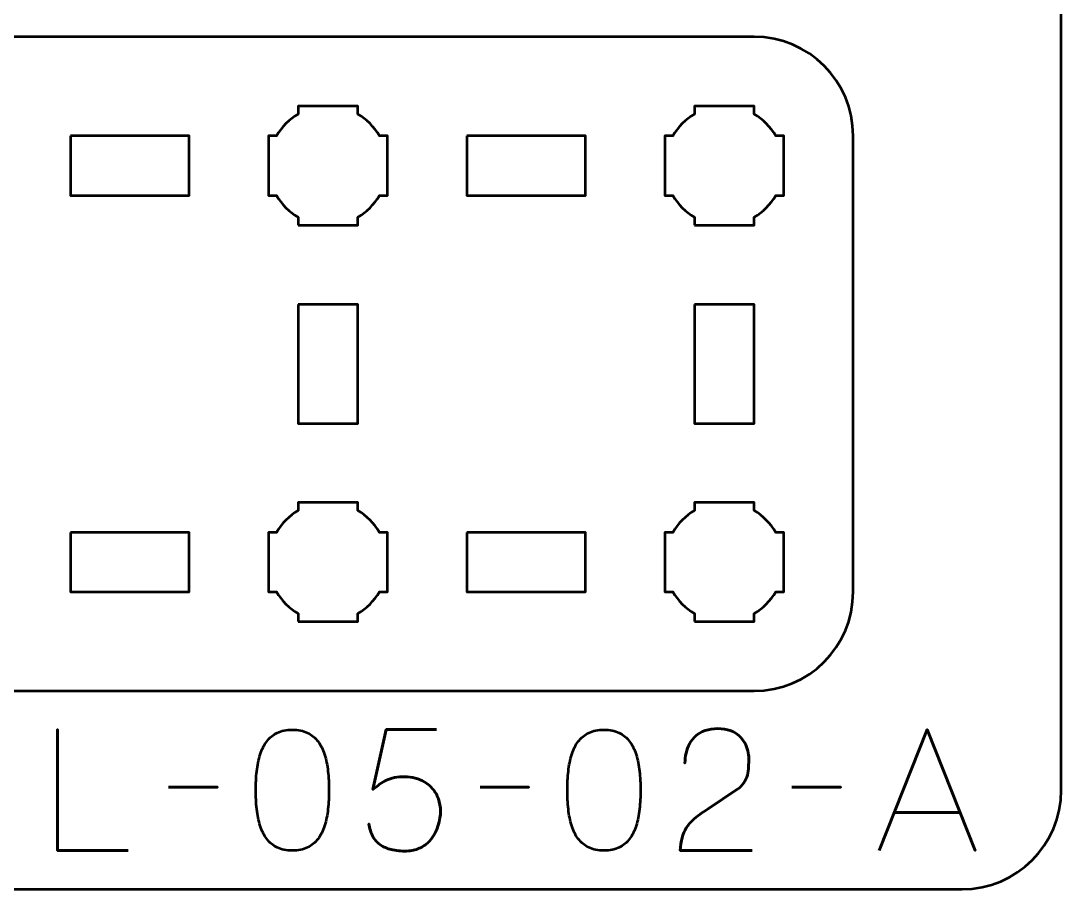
# Model space of a CAD drawing. Header units: centimetres. Extents: x -21 to 0, y -29.7 to 0.
# Drawn here: x -5.25 to 0, y -29.7 to -25.32 of the extents above; entities that cross this region are included whole.
import ezdxf

# ---------------------------------------------------------------- set-up
doc = ezdxf.new("R2010")
doc.units = ezdxf.units.CM
doc.header["$MEASUREMENT"] = 0
doc.layers.add('Layer 1', color=7, linetype='Continuous')

msp = doc.modelspace()

# ---------------------------------------------------------------- linework, layer by layer
at = {"layer": 'Layer 1', "color": 22, "lineweight": 53}
msp.add_open_spline([(-21.00003, -29.19996), (-21.00003, -29.19996), (-21.00003, -0.49992), (-21.00003, -0.49992), (-21.00003, -0.49992), (-21.00003, -0.22295), (-20.77694, 0.00004), (-20.49994, 0.00004), (-20.49994, 0.00004), (-20.49994, 0.00004), (-0.50008, 0.00004), (-0.50008, 0.00004), (-0.50008, 0.00004), (-0.22294, 0.00004), (0.00002, -0.22295), (0.00002, -0.49992), (0.00002, -0.49992), (0.00002, -0.49992), (0.00002, -29.19996), (0.00002, -29.19996), (0.00002, -29.19996), (0.00002, -29.47696), (-0.22294, -29.70005), (-0.50008, -29.70005), (-0.50008, -29.70005), (-0.50008, -29.70005), (-20.49994, -29.70005), (-20.49994, -29.70005), (-20.49994, -29.70005), (-20.77694, -29.70005), (-21.00003, -29.47696), (-21.00003, -29.19996)], degree=3, knots=[0, 0, 0, 0, 0.125, 0.125, 0.125, 0.125, 0.25, 0.25, 0.25, 0.25, 0.375, 0.375, 0.375, 0.375, 0.5, 0.5, 0.5, 0.5, 0.625, 0.625, 0.625, 0.625, 0.75, 0.75, 0.75, 0.75, 0.875, 0.875, 0.875, 0.875, 1, 1, 1, 1], dxfattribs=at)
at = {"layer": 'Layer 1', "color": 114, "lineweight": 53}
msp.add_open_spline([(-9.84993, -25.39998), (-9.84993, -25.39998), (-1.55005, -25.39998), (-1.55005, -25.39998), (-1.55005, -25.39998), (-1.27305, -25.39998), (-1.04995, -25.62308), (-1.04995, -25.90008), (-1.04995, -25.90008), (-1.04995, -25.90008), (-1.04995, -28.2), (-1.04995, -28.2), (-1.04995, -28.2), (-1.04995, -28.47701), (-1.27305, -28.69996), (-1.55005, -28.69996), (-1.55005, -28.69996), (-1.55005, -28.69996), (-9.84993, -28.69996), (-9.84993, -28.69996), (-9.84993, -28.69996), (-10.12693, -28.69996), (-10.35003, -28.47701), (-10.35003, -28.2), (-10.35003, -28.2), (-10.35003, -28.2), (-10.35003, -25.90008), (-10.35003, -25.90008), (-10.35003, -25.90008), (-10.35003, -25.62308), (-10.12693, -25.39998), (-9.84993, -25.39998)], degree=3, knots=[0, 0, 0, 0, 0.125, 0.125, 0.125, 0.125, 0.25, 0.25, 0.25, 0.25, 0.375, 0.375, 0.375, 0.375, 0.5, 0.5, 0.5, 0.5, 0.625, 0.625, 0.625, 0.625, 0.75, 0.75, 0.75, 0.75, 0.875, 0.875, 0.875, 0.875, 1, 1, 1, 1], dxfattribs=at)
at = {"layer": 'Layer 1', "lineweight": 53}
for points, knots in [([(-3.84998, -26.35001), (-3.84998, -26.35001), (-3.84998, -26.3099), (-3.84998, -26.3099), (-3.84998, -26.3099), (-3.89559, -26.28358), (-3.93348, -26.24556), (-3.9598, -26.20008), (-3.9598, -26.20008), (-3.9598, -26.20008), (-4.00005, -26.20008), (-4.00005, -26.20008), (-4.00005, -26.20008), (-4.00005, -26.20008), (-4.00005, -26.05001), (-4.00005, -26.05001), (-4.00005, -26.05001), (-4.00005, -26.05001), (-4.00005, -25.90008), (-4.00005, -25.90008), (-4.00005, -25.90008), (-4.00005, -25.90008), (-3.9598, -25.90008), (-3.9598, -25.90008), (-3.9598, -25.90008), (-3.93348, -25.85447), (-3.89559, -25.81654), (-3.84998, -25.79022), (-3.84998, -25.79022), (-3.84998, -25.79022), (-3.84998, -25.75001), (-3.84998, -25.75001), (-3.84998, -25.75001), (-3.84998, -25.75001), (-3.70005, -25.75001), (-3.70005, -25.75001), (-3.70005, -25.75001), (-3.70005, -25.75001), (-3.54997, -25.75001), (-3.54997, -25.75001), (-3.54997, -25.75001), (-3.54997, -25.75001), (-3.54997, -25.79022), (-3.54997, -25.79022), (-3.54997, -25.79022), (-3.5045, -25.81654), (-3.46647, -25.85447), (-3.44015, -25.90008), (-3.44015, -25.90008), (-3.44015, -25.90008), (-3.40004, -25.90008), (-3.40004, -25.90008), (-3.40004, -25.90008), (-3.40004, -25.90008), (-3.40004, -26.05001), (-3.40004, -26.05001), (-3.40004, -26.05001), (-3.40004, -26.05001), (-3.40004, -26.20008), (-3.40004, -26.20008), (-3.40004, -26.20008), (-3.40004, -26.20008), (-3.44015, -26.20008), (-3.44015, -26.20008), (-3.44015, -26.20008), (-3.46647, -26.24556), (-3.5045, -26.28358), (-3.54997, -26.3099), (-3.54997, -26.3099), (-3.54997, -26.3099), (-3.54997, -26.35001), (-3.54997, -26.35001), (-3.54997, -26.35001), (-3.54997, -26.35001), (-3.70005, -26.35001), (-3.70005, -26.35001), (-3.70005, -26.35001), (-3.70005, -26.35001), (-3.84998, -26.35001), (-3.84998, -26.35001)], [0, 0, 0, 0, 0.05, 0.05, 0.05, 0.05, 0.1, 0.1, 0.1, 0.1, 0.15, 0.15, 0.15, 0.15, 0.2, 0.2, 0.2, 0.2, 0.25, 0.25, 0.25, 0.25, 0.3, 0.3, 0.3, 0.3, 0.35, 0.35, 0.35, 0.35, 0.4, 0.4, 0.4, 0.4, 0.45, 0.45, 0.45, 0.45, 0.5, 0.5, 0.5, 0.5, 0.55, 0.55, 0.55, 0.55, 0.6, 0.6, 0.6, 0.6, 0.65, 0.65, 0.65, 0.65, 0.7, 0.7, 0.7, 0.7, 0.75, 0.75, 0.75, 0.75, 0.8, 0.8, 0.8, 0.8, 0.85, 0.85, 0.85, 0.85, 0.9, 0.9, 0.9, 0.9, 0.95, 0.95, 0.95, 0.95, 1, 1, 1, 1]), ([(-1.85005, -26.35001), (-1.85005, -26.35001), (-1.85005, -26.3099), (-1.85005, -26.3099), (-1.85005, -26.3099), (-1.89553, -26.28358), (-1.93356, -26.24556), (-1.95987, -26.20008), (-1.95987, -26.20008), (-1.95987, -26.20008), (-1.99998, -26.20008), (-1.99998, -26.20008), (-1.99998, -26.20008), (-1.99998, -26.20008), (-1.99998, -26.05001), (-1.99998, -26.05001), (-1.99998, -26.05001), (-1.99998, -26.05001), (-1.99998, -25.90008), (-1.99998, -25.90008), (-1.99998, -25.90008), (-1.99998, -25.90008), (-1.95987, -25.90008), (-1.95987, -25.90008), (-1.95987, -25.90008), (-1.93356, -25.85447), (-1.89553, -25.81654), (-1.85005, -25.79022), (-1.85005, -25.79022), (-1.85005, -25.79022), (-1.85005, -25.75001), (-1.85005, -25.75001), (-1.85005, -25.75001), (-1.85005, -25.75001), (-1.69998, -25.75001), (-1.69998, -25.75001), (-1.69998, -25.75001), (-1.69998, -25.75001), (-1.55005, -25.75001), (-1.55005, -25.75001), (-1.55005, -25.75001), (-1.55005, -25.75001), (-1.55005, -25.79022), (-1.55005, -25.79022), (-1.55005, -25.79022), (-1.50444, -25.81654), (-1.46655, -25.85447), (-1.44023, -25.90008), (-1.44023, -25.90008), (-1.44023, -25.90008), (-1.39998, -25.90008), (-1.39998, -25.90008), (-1.39998, -25.90008), (-1.39998, -25.90008), (-1.39998, -26.05001), (-1.39998, -26.05001), (-1.39998, -26.05001), (-1.39998, -26.05001), (-1.39998, -26.20008), (-1.39998, -26.20008), (-1.39998, -26.20008), (-1.39998, -26.20008), (-1.44023, -26.20008), (-1.44023, -26.20008), (-1.44023, -26.20008), (-1.46655, -26.24556), (-1.50444, -26.28358), (-1.55005, -26.3099), (-1.55005, -26.3099), (-1.55005, -26.3099), (-1.55005, -26.35001), (-1.55005, -26.35001), (-1.55005, -26.35001), (-1.55005, -26.35001), (-1.69998, -26.35001), (-1.69998, -26.35001), (-1.69998, -26.35001), (-1.69998, -26.35001), (-1.85005, -26.35001), (-1.85005, -26.35001)], [0, 0, 0, 0, 0.05, 0.05, 0.05, 0.05, 0.1, 0.1, 0.1, 0.1, 0.15, 0.15, 0.15, 0.15, 0.2, 0.2, 0.2, 0.2, 0.25, 0.25, 0.25, 0.25, 0.3, 0.3, 0.3, 0.3, 0.35, 0.35, 0.35, 0.35, 0.4, 0.4, 0.4, 0.4, 0.45, 0.45, 0.45, 0.45, 0.5, 0.5, 0.5, 0.5, 0.55, 0.55, 0.55, 0.55, 0.6, 0.6, 0.6, 0.6, 0.65, 0.65, 0.65, 0.65, 0.7, 0.7, 0.7, 0.7, 0.75, 0.75, 0.75, 0.75, 0.8, 0.8, 0.8, 0.8, 0.85, 0.85, 0.85, 0.85, 0.9, 0.9, 0.9, 0.9, 0.95, 0.95, 0.95, 0.95, 1, 1, 1, 1]), ([(-4.99996, -25.90008), (-4.99996, -25.90008), (-4.39996, -25.90008), (-4.39996, -25.90008), (-4.39996, -25.90008), (-4.39996, -25.90008), (-4.39996, -26.20008), (-4.39996, -26.20008), (-4.39996, -26.20008), (-4.39996, -26.20008), (-4.99996, -26.20008), (-4.99996, -26.20008), (-4.99996, -26.20008), (-4.99996, -26.20008), (-4.99996, -25.90008), (-4.99996, -25.90008)], [0, 0, 0, 0, 0.25, 0.25, 0.25, 0.25, 0.5, 0.5, 0.5, 0.5, 0.75, 0.75, 0.75, 0.75, 1, 1, 1, 1]), ([(-2.99999, -25.90008), (-2.99999, -25.90008), (-2.39999, -25.90008), (-2.39999, -25.90008), (-2.39999, -25.90008), (-2.39999, -25.90008), (-2.39999, -26.20008), (-2.39999, -26.20008), (-2.39999, -26.20008), (-2.39999, -26.20008), (-2.99999, -26.20008), (-2.99999, -26.20008), (-2.99999, -26.20008), (-2.99999, -26.20008), (-2.99999, -25.90008), (-2.99999, -25.90008)], [0, 0, 0, 0, 0.25, 0.25, 0.25, 0.25, 0.5, 0.5, 0.5, 0.5, 0.75, 0.75, 0.75, 0.75, 1, 1, 1, 1]), ([(-3.84998, -26.75003), (-3.84998, -26.75003), (-3.54997, -26.75003), (-3.54997, -26.75003), (-3.54997, -26.75003), (-3.54997, -26.75003), (-3.54997, -27.35002), (-3.54997, -27.35002), (-3.54997, -27.35002), (-3.54997, -27.35002), (-3.84998, -27.35002), (-3.84998, -27.35002), (-3.84998, -27.35002), (-3.84998, -27.35002), (-3.84998, -26.75003), (-3.84998, -26.75003)], [0, 0, 0, 0, 0.25, 0.25, 0.25, 0.25, 0.5, 0.5, 0.5, 0.5, 0.75, 0.75, 0.75, 0.75, 1, 1, 1, 1]), ([(-1.85005, -26.75003), (-1.85005, -26.75003), (-1.55005, -26.75003), (-1.55005, -26.75003), (-1.55005, -26.75003), (-1.55005, -26.75003), (-1.55005, -27.35002), (-1.55005, -27.35002), (-1.55005, -27.35002), (-1.55005, -27.35002), (-1.85005, -27.35002), (-1.85005, -27.35002), (-1.85005, -27.35002), (-1.85005, -27.35002), (-1.85005, -26.75003), (-1.85005, -26.75003)], [0, 0, 0, 0, 0.25, 0.25, 0.25, 0.25, 0.5, 0.5, 0.5, 0.5, 0.75, 0.75, 0.75, 0.75, 1, 1, 1, 1]), ([(-3.84998, -28.35008), (-3.84998, -28.35008), (-3.84998, -28.30982), (-3.84998, -28.30982), (-3.84998, -28.30982), (-3.89559, -28.28351), (-3.93348, -28.24548), (-3.9598, -28.2), (-3.9598, -28.2), (-3.9598, -28.2), (-4.00005, -28.2), (-4.00005, -28.2), (-4.00005, -28.2), (-4.00005, -28.2), (-4.00005, -28.05007), (-4.00005, -28.05007), (-4.00005, -28.05007), (-4.00005, -28.05007), (-4.00005, -27.9), (-4.00005, -27.9), (-4.00005, -27.9), (-4.00005, -27.9), (-3.9598, -27.9), (-3.9598, -27.9), (-3.9598, -27.9), (-3.93348, -27.85453), (-3.89559, -27.8165), (-3.84998, -27.79018), (-3.84998, -27.79018), (-3.84998, -27.79018), (-3.84998, -27.75007), (-3.84998, -27.75007), (-3.84998, -27.75007), (-3.84998, -27.75007), (-3.70005, -27.75007), (-3.70005, -27.75007), (-3.70005, -27.75007), (-3.70005, -27.75007), (-3.54997, -27.75007), (-3.54997, -27.75007), (-3.54997, -27.75007), (-3.54997, -27.75007), (-3.54997, -27.79018), (-3.54997, -27.79018), (-3.54997, -27.79018), (-3.5045, -27.8165), (-3.46647, -27.85453), (-3.44015, -27.9), (-3.44015, -27.9), (-3.44015, -27.9), (-3.40004, -27.9), (-3.40004, -27.9), (-3.40004, -27.9), (-3.40004, -27.9), (-3.40004, -28.05007), (-3.40004, -28.05007), (-3.40004, -28.05007), (-3.40004, -28.05007), (-3.40004, -28.2), (-3.40004, -28.2), (-3.40004, -28.2), (-3.40004, -28.2), (-3.44015, -28.2), (-3.44015, -28.2), (-3.44015, -28.2), (-3.46647, -28.24548), (-3.5045, -28.28351), (-3.54997, -28.30982), (-3.54997, -28.30982), (-3.54997, -28.30982), (-3.54997, -28.35008), (-3.54997, -28.35008), (-3.54997, -28.35008), (-3.54997, -28.35008), (-3.70005, -28.35008), (-3.70005, -28.35008), (-3.70005, -28.35008), (-3.70005, -28.35008), (-3.84998, -28.35008), (-3.84998, -28.35008)], [0, 0, 0, 0, 0.05, 0.05, 0.05, 0.05, 0.1, 0.1, 0.1, 0.1, 0.15, 0.15, 0.15, 0.15, 0.2, 0.2, 0.2, 0.2, 0.25, 0.25, 0.25, 0.25, 0.3, 0.3, 0.3, 0.3, 0.35, 0.35, 0.35, 0.35, 0.4, 0.4, 0.4, 0.4, 0.45, 0.45, 0.45, 0.45, 0.5, 0.5, 0.5, 0.5, 0.55, 0.55, 0.55, 0.55, 0.6, 0.6, 0.6, 0.6, 0.65, 0.65, 0.65, 0.65, 0.7, 0.7, 0.7, 0.7, 0.75, 0.75, 0.75, 0.75, 0.8, 0.8, 0.8, 0.8, 0.85, 0.85, 0.85, 0.85, 0.9, 0.9, 0.9, 0.9, 0.95, 0.95, 0.95, 0.95, 1, 1, 1, 1]), ([(-1.85005, -28.35008), (-1.85005, -28.35008), (-1.85005, -28.30982), (-1.85005, -28.30982), (-1.85005, -28.30982), (-1.89553, -28.28351), (-1.93356, -28.24548), (-1.95987, -28.2), (-1.95987, -28.2), (-1.95987, -28.2), (-1.99998, -28.2), (-1.99998, -28.2), (-1.99998, -28.2), (-1.99998, -28.2), (-1.99998, -28.05007), (-1.99998, -28.05007), (-1.99998, -28.05007), (-1.99998, -28.05007), (-1.99998, -27.9), (-1.99998, -27.9), (-1.99998, -27.9), (-1.99998, -27.9), (-1.95987, -27.9), (-1.95987, -27.9), (-1.95987, -27.9), (-1.93356, -27.85453), (-1.89553, -27.8165), (-1.85005, -27.79018), (-1.85005, -27.79018), (-1.85005, -27.79018), (-1.85005, -27.75007), (-1.85005, -27.75007), (-1.85005, -27.75007), (-1.85005, -27.75007), (-1.69998, -27.75007), (-1.69998, -27.75007), (-1.69998, -27.75007), (-1.69998, -27.75007), (-1.55005, -27.75007), (-1.55005, -27.75007), (-1.55005, -27.75007), (-1.55005, -27.75007), (-1.55005, -27.79018), (-1.55005, -27.79018), (-1.55005, -27.79018), (-1.50444, -27.8165), (-1.46655, -27.85453), (-1.44023, -27.9), (-1.44023, -27.9), (-1.44023, -27.9), (-1.39998, -27.9), (-1.39998, -27.9), (-1.39998, -27.9), (-1.39998, -27.9), (-1.39998, -28.05007), (-1.39998, -28.05007), (-1.39998, -28.05007), (-1.39998, -28.05007), (-1.39998, -28.2), (-1.39998, -28.2), (-1.39998, -28.2), (-1.39998, -28.2), (-1.44023, -28.2), (-1.44023, -28.2), (-1.44023, -28.2), (-1.46655, -28.24548), (-1.50444, -28.28351), (-1.55005, -28.30982), (-1.55005, -28.30982), (-1.55005, -28.30982), (-1.55005, -28.35008), (-1.55005, -28.35008), (-1.55005, -28.35008), (-1.55005, -28.35008), (-1.69998, -28.35008), (-1.69998, -28.35008), (-1.69998, -28.35008), (-1.69998, -28.35008), (-1.85005, -28.35008), (-1.85005, -28.35008)], [0, 0, 0, 0, 0.05, 0.05, 0.05, 0.05, 0.1, 0.1, 0.1, 0.1, 0.15, 0.15, 0.15, 0.15, 0.2, 0.2, 0.2, 0.2, 0.25, 0.25, 0.25, 0.25, 0.3, 0.3, 0.3, 0.3, 0.35, 0.35, 0.35, 0.35, 0.4, 0.4, 0.4, 0.4, 0.45, 0.45, 0.45, 0.45, 0.5, 0.5, 0.5, 0.5, 0.55, 0.55, 0.55, 0.55, 0.6, 0.6, 0.6, 0.6, 0.65, 0.65, 0.65, 0.65, 0.7, 0.7, 0.7, 0.7, 0.75, 0.75, 0.75, 0.75, 0.8, 0.8, 0.8, 0.8, 0.85, 0.85, 0.85, 0.85, 0.9, 0.9, 0.9, 0.9, 0.95, 0.95, 0.95, 0.95, 1, 1, 1, 1]), ([(-4.99996, -27.9), (-4.99996, -27.9), (-4.39996, -27.9), (-4.39996, -27.9), (-4.39996, -27.9), (-4.39996, -27.9), (-4.39996, -28.2), (-4.39996, -28.2), (-4.39996, -28.2), (-4.39996, -28.2), (-4.99996, -28.2), (-4.99996, -28.2), (-4.99996, -28.2), (-4.99996, -28.2), (-4.99996, -27.9), (-4.99996, -27.9)], [0, 0, 0, 0, 0.25, 0.25, 0.25, 0.25, 0.5, 0.5, 0.5, 0.5, 0.75, 0.75, 0.75, 0.75, 1, 1, 1, 1]), ([(-2.99999, -27.9), (-2.99999, -27.9), (-2.39999, -27.9), (-2.39999, -27.9), (-2.39999, -27.9), (-2.39999, -27.9), (-2.39999, -28.2), (-2.39999, -28.2), (-2.39999, -28.2), (-2.39999, -28.2), (-2.99999, -28.2), (-2.99999, -28.2), (-2.99999, -28.2), (-2.99999, -28.2), (-2.99999, -27.9), (-2.99999, -27.9)], [0, 0, 0, 0, 0.25, 0.25, 0.25, 0.25, 0.5, 0.5, 0.5, 0.5, 0.75, 0.75, 0.75, 0.75, 1, 1, 1, 1])]:
    msp.add_open_spline(points, degree=3, knots=knots, dxfattribs=at)
at = {"layer": 'Layer 1', "color": 30, "lineweight": 53}
for points, knots in [([(-4.70853, -29.50522), (-4.70853, -29.50522), (-5.06498, -29.50522), (-5.06498, -29.50522), (-5.06498, -29.50522), (-5.06498, -29.50522), (-5.06498, -28.89477), (-5.06498, -28.89477), (-5.06498, -28.89477), (-5.06498, -28.89477), (-5.06498, -29.50522), (-5.06498, -29.50522), (-5.06498, -29.50522), (-5.06498, -29.50522), (-4.70853, -29.50522), (-4.70853, -29.50522)], [0, 0, 0, 0, 0.25, 0.25, 0.25, 0.25, 0.5, 0.5, 0.5, 0.5, 0.75, 0.75, 0.75, 0.75, 1, 1, 1, 1]), ([(-3.87964, -29.50522), (-3.85, -29.50508), (-3.82446, -29.49986), (-3.80315, -29.4897), (-3.80315, -29.4897), (-3.78199, -29.47954), (-3.76435, -29.465), (-3.75024, -29.44652), (-3.75024, -29.44652), (-3.73627, -29.42789), (-3.72526, -29.40588), (-3.71707, -29.38048), (-3.71707, -29.38048), (-3.70903, -29.35508), (-3.70325, -29.32728), (-3.7, -29.2968), (-3.7, -29.2968), (-3.69661, -29.26632), (-3.69492, -29.23429), (-3.69506, -29.20042), (-3.69506, -29.20042), (-3.69492, -29.16669), (-3.69661, -29.13466), (-3.7, -29.10432), (-3.7, -29.10432), (-3.70325, -29.07398), (-3.70903, -29.04604), (-3.71707, -29.02064), (-3.71707, -29.02064), (-3.72526, -28.99538), (-3.73627, -28.97337), (-3.75024, -28.9546), (-3.75024, -28.9546), (-3.76435, -28.93598), (-3.78199, -28.92144), (-3.80315, -28.91128), (-3.80315, -28.91128), (-3.82446, -28.90098), (-3.85, -28.89576), (-3.87964, -28.89562), (-3.87964, -28.89562), (-3.90927, -28.89576), (-3.93481, -28.90098), (-3.95612, -28.91128), (-3.95612, -28.91128), (-3.97728, -28.92144), (-3.99492, -28.93598), (-4.00903, -28.9546), (-4.00903, -28.9546), (-4.02301, -28.97337), (-4.03401, -28.99538), (-4.0422, -29.02064), (-4.0422, -29.02064), (-4.05024, -29.04604), (-4.05603, -29.07398), (-4.05927, -29.10432), (-4.05927, -29.10432), (-4.06266, -29.13466), (-4.06435, -29.16669), (-4.06421, -29.20042), (-4.06421, -29.20042), (-4.06435, -29.23429), (-4.06266, -29.26632), (-4.05927, -29.2968), (-4.05927, -29.2968), (-4.05603, -29.32728), (-4.05024, -29.35508), (-4.0422, -29.38048), (-4.0422, -29.38048), (-4.03401, -29.40588), (-4.02301, -29.42789), (-4.00903, -29.44652), (-4.00903, -29.44652), (-3.99492, -29.465), (-3.97728, -29.47954), (-3.95612, -29.4897), (-3.95612, -29.4897), (-3.93481, -29.49986), (-3.90927, -29.50508), (-3.87964, -29.50522)], [0, 0, 0, 0, 0.05, 0.05, 0.05, 0.05, 0.1, 0.1, 0.1, 0.1, 0.15, 0.15, 0.15, 0.15, 0.2, 0.2, 0.2, 0.2, 0.25, 0.25, 0.25, 0.25, 0.3, 0.3, 0.3, 0.3, 0.35, 0.35, 0.35, 0.35, 0.4, 0.4, 0.4, 0.4, 0.45, 0.45, 0.45, 0.45, 0.5, 0.5, 0.5, 0.5, 0.55, 0.55, 0.55, 0.55, 0.6, 0.6, 0.6, 0.6, 0.65, 0.65, 0.65, 0.65, 0.7, 0.7, 0.7, 0.7, 0.75, 0.75, 0.75, 0.75, 0.8, 0.8, 0.8, 0.8, 0.85, 0.85, 0.85, 0.85, 0.9, 0.9, 0.9, 0.9, 0.95, 0.95, 0.95, 0.95, 1, 1, 1, 1]), ([(-3.87964, -29.50522), (-3.85, -29.50508), (-3.82446, -29.49986), (-3.80315, -29.4897), (-3.80315, -29.4897), (-3.78199, -29.47954), (-3.76435, -29.465), (-3.75024, -29.44652), (-3.75024, -29.44652), (-3.73627, -29.42789), (-3.72526, -29.40588), (-3.71707, -29.38048), (-3.71707, -29.38048), (-3.70903, -29.35508), (-3.70325, -29.32728), (-3.7, -29.2968), (-3.7, -29.2968), (-3.69661, -29.26632), (-3.69492, -29.23429), (-3.69506, -29.20042), (-3.69506, -29.20042), (-3.69492, -29.16669), (-3.69661, -29.13466), (-3.7, -29.10432), (-3.7, -29.10432), (-3.70325, -29.07398), (-3.70903, -29.04604), (-3.71707, -29.02064), (-3.71707, -29.02064), (-3.72526, -28.99538), (-3.73627, -28.97337), (-3.75024, -28.9546), (-3.75024, -28.9546), (-3.76435, -28.93598), (-3.78199, -28.92144), (-3.80315, -28.91128), (-3.80315, -28.91128), (-3.82446, -28.90098), (-3.85, -28.89576), (-3.87964, -28.89562), (-3.87964, -28.89562), (-3.90927, -28.89576), (-3.93481, -28.90098), (-3.95612, -28.91128), (-3.95612, -28.91128), (-3.97728, -28.92144), (-3.99492, -28.93598), (-4.00903, -28.9546), (-4.00903, -28.9546), (-4.02301, -28.97337), (-4.03401, -28.99538), (-4.0422, -29.02064), (-4.0422, -29.02064), (-4.05024, -29.04604), (-4.05603, -29.07398), (-4.05927, -29.10432), (-4.05927, -29.10432), (-4.06266, -29.13466), (-4.06435, -29.16669), (-4.06421, -29.20042), (-4.06421, -29.20042), (-4.06435, -29.23429), (-4.06266, -29.26632), (-4.05927, -29.2968), (-4.05927, -29.2968), (-4.05603, -29.32728), (-4.05024, -29.35508), (-4.0422, -29.38048), (-4.0422, -29.38048), (-4.03401, -29.40588), (-4.02301, -29.42789), (-4.00903, -29.44652), (-4.00903, -29.44652), (-3.99492, -29.465), (-3.97728, -29.47954), (-3.95612, -29.4897), (-3.95612, -29.4897), (-3.93481, -29.49986), (-3.90927, -29.50508), (-3.87964, -29.50522)], [0, 0, 0, 0, 0.05, 0.05, 0.05, 0.05, 0.1, 0.1, 0.1, 0.1, 0.15, 0.15, 0.15, 0.15, 0.2, 0.2, 0.2, 0.2, 0.25, 0.25, 0.25, 0.25, 0.3, 0.3, 0.3, 0.3, 0.35, 0.35, 0.35, 0.35, 0.4, 0.4, 0.4, 0.4, 0.45, 0.45, 0.45, 0.45, 0.5, 0.5, 0.5, 0.5, 0.55, 0.55, 0.55, 0.55, 0.6, 0.6, 0.6, 0.6, 0.65, 0.65, 0.65, 0.65, 0.7, 0.7, 0.7, 0.7, 0.75, 0.75, 0.75, 0.75, 0.8, 0.8, 0.8, 0.8, 0.85, 0.85, 0.85, 0.85, 0.9, 0.9, 0.9, 0.9, 0.95, 0.95, 0.95, 0.95, 1, 1, 1, 1]), ([(-3.1515, -28.89477), (-3.1515, -28.89477), (-3.4055, -28.89477), (-3.4055, -28.89477), (-3.4055, -28.89477), (-3.4055, -28.89477), (-3.47323, -29.19788), (-3.47323, -29.19788), (-3.47323, -29.19788), (-3.46138, -29.18772), (-3.45009, -29.17855), (-3.43922, -29.1705), (-3.43922, -29.1705), (-3.4285, -29.16246), (-3.41721, -29.15569), (-3.40522, -29.15004), (-3.40522, -29.15004), (-3.39336, -29.1444), (-3.37982, -29.14016), (-3.36458, -29.1372), (-3.36458, -29.1372), (-3.34948, -29.13424), (-3.33142, -29.13269), (-3.31067, -29.13269), (-3.31067, -29.13269), (-3.29374, -29.13269), (-3.27681, -29.13494), (-3.25987, -29.1396), (-3.25987, -29.1396), (-3.24294, -29.14412), (-3.22685, -29.15103), (-3.21161, -29.1602), (-3.21161, -29.1602), (-3.19623, -29.16952), (-3.18268, -29.18109), (-3.17083, -29.19506), (-3.17083, -29.19506), (-3.15884, -29.20903), (-3.14938, -29.2254), (-3.14261, -29.24416), (-3.14261, -29.24416), (-3.13569, -29.26293), (-3.13217, -29.28424), (-3.13202, -29.30795), (-3.13202, -29.30795), (-3.13188, -29.31669), (-3.13287, -29.3277), (-3.13485, -29.34068), (-3.13485, -29.34068), (-3.13668, -29.35367), (-3.14007, -29.36778), (-3.14487, -29.38274), (-3.14487, -29.38274), (-3.14966, -29.39769), (-3.15644, -29.41251), (-3.16505, -29.42719), (-3.16505, -29.42719), (-3.17365, -29.44186), (-3.18466, -29.45527), (-3.19792, -29.4674), (-3.19792, -29.4674), (-3.21119, -29.47954), (-3.22728, -29.48927), (-3.24604, -29.49661), (-3.24604, -29.49661), (-3.26495, -29.50381), (-3.28711, -29.50762), (-3.31237, -29.50776), (-3.31237, -29.50776), (-3.34256, -29.50762), (-3.36796, -29.50437), (-3.38857, -29.49831), (-3.38857, -29.49831), (-3.40917, -29.4921), (-3.42596, -29.48405), (-3.43894, -29.47389), (-3.43894, -29.47389), (-3.45207, -29.46373), (-3.46223, -29.45259), (-3.46956, -29.44045), (-3.46956, -29.44045), (-3.4769, -29.42831), (-3.48241, -29.41618), (-3.48607, -29.40404), (-3.48607, -29.40404), (-3.48974, -29.39191), (-3.49257, -29.38076), (-3.4944, -29.3706), (-3.4944, -29.3706), (-3.49257, -29.38076), (-3.48974, -29.39191), (-3.48607, -29.40404), (-3.48607, -29.40404), (-3.48241, -29.41618), (-3.4769, -29.42831), (-3.46956, -29.44045), (-3.46956, -29.44045), (-3.46223, -29.45259), (-3.45207, -29.46373), (-3.43894, -29.47389), (-3.43894, -29.47389), (-3.42596, -29.48405), (-3.40917, -29.4921), (-3.38857, -29.49831), (-3.38857, -29.49831), (-3.36796, -29.50437), (-3.34256, -29.50762), (-3.31237, -29.50776), (-3.31237, -29.50776), (-3.28711, -29.50762), (-3.26495, -29.50381), (-3.24604, -29.49661), (-3.24604, -29.49661), (-3.22728, -29.48927), (-3.21119, -29.47954), (-3.19792, -29.4674), (-3.19792, -29.4674), (-3.18466, -29.45527), (-3.17365, -29.44186), (-3.16505, -29.42719), (-3.16505, -29.42719), (-3.15644, -29.41251), (-3.14966, -29.39769), (-3.14487, -29.38274), (-3.14487, -29.38274), (-3.14007, -29.36778), (-3.13668, -29.35367), (-3.13485, -29.34068), (-3.13485, -29.34068), (-3.13287, -29.3277), (-3.13188, -29.31669), (-3.13202, -29.30795), (-3.13202, -29.30795), (-3.13217, -29.28424), (-3.13569, -29.26293), (-3.14261, -29.24416), (-3.14261, -29.24416), (-3.14938, -29.2254), (-3.15884, -29.20903), (-3.17083, -29.19506), (-3.17083, -29.19506), (-3.18268, -29.18109), (-3.19623, -29.16952), (-3.21161, -29.1602), (-3.21161, -29.1602), (-3.22685, -29.15103), (-3.24294, -29.14412), (-3.25987, -29.1396), (-3.25987, -29.1396), (-3.27681, -29.13494), (-3.29374, -29.13269), (-3.31067, -29.13269), (-3.31067, -29.13269), (-3.33142, -29.13269), (-3.34948, -29.13424), (-3.36458, -29.1372), (-3.36458, -29.1372), (-3.37982, -29.14016), (-3.39336, -29.1444), (-3.40522, -29.15004), (-3.40522, -29.15004), (-3.41721, -29.15569), (-3.4285, -29.16246), (-3.43922, -29.1705), (-3.43922, -29.1705), (-3.45009, -29.17855), (-3.46138, -29.18772), (-3.47323, -29.19788), (-3.47323, -29.19788), (-3.47323, -29.19788), (-3.4055, -28.89477), (-3.4055, -28.89477), (-3.4055, -28.89477), (-3.4055, -28.89477), (-3.1515, -28.89477), (-3.1515, -28.89477)], [0, 0, 0, 0, 0.0227273, 0.0227273, 0.0227273, 0.0227273, 0.0454545, 0.0454545, 0.0454545, 0.0454545, 0.0681818, 0.0681818, 0.0681818, 0.0681818, 0.0909091, 0.0909091, 0.0909091, 0.0909091, 0.1136364, 0.1136364, 0.1136364, 0.1136364, 0.1363636, 0.1363636, 0.1363636, 0.1363636, 0.1590909, 0.1590909, 0.1590909, 0.1590909, 0.1818182, 0.1818182, 0.1818182, 0.1818182, 0.2045455, 0.2045455, 0.2045455, 0.2045455, 0.2272727, 0.2272727, 0.2272727, 0.2272727, 0.25, 0.25, 0.25, 0.25, 0.2727273, 0.2727273, 0.2727273, 0.2727273, 0.2954545, 0.2954545, 0.2954545, 0.2954545, 0.3181818, 0.3181818, 0.3181818, 0.3181818, 0.3409091, 0.3409091, 0.3409091, 0.3409091, 0.3636364, 0.3636364, 0.3636364, 0.3636364, 0.3863636, 0.3863636, 0.3863636, 0.3863636, 0.4090909, 0.4090909, 0.4090909, 0.4090909, 0.4318182, 0.4318182, 0.4318182, 0.4318182, 0.4545455, 0.4545455, 0.4545455, 0.4545455, 0.4772727, 0.4772727, 0.4772727, 0.4772727, 0.5, 0.5, 0.5, 0.5, 0.5227273, 0.5227273, 0.5227273, 0.5227273, 0.5454545, 0.5454545, 0.5454545, 0.5454545, 0.5681818, 0.5681818, 0.5681818, 0.5681818, 0.5909091, 0.5909091, 0.5909091, 0.5909091, 0.6136364, 0.6136364, 0.6136364, 0.6136364, 0.6363636, 0.6363636, 0.6363636, 0.6363636, 0.6590909, 0.6590909, 0.6590909, 0.6590909, 0.6818182, 0.6818182, 0.6818182, 0.6818182, 0.7045455, 0.7045455, 0.7045455, 0.7045455, 0.7272727, 0.7272727, 0.7272727, 0.7272727, 0.75, 0.75, 0.75, 0.75, 0.7727273, 0.7727273, 0.7727273, 0.7727273, 0.7954545, 0.7954545, 0.7954545, 0.7954545, 0.8181818, 0.8181818, 0.8181818, 0.8181818, 0.8409091, 0.8409091, 0.8409091, 0.8409091, 0.8636364, 0.8636364, 0.8636364, 0.8636364, 0.8863636, 0.8863636, 0.8863636, 0.8863636, 0.9090909, 0.9090909, 0.9090909, 0.9090909, 0.9318182, 0.9318182, 0.9318182, 0.9318182, 0.9545455, 0.9545455, 0.9545455, 0.9545455, 0.9772727, 0.9772727, 0.9772727, 0.9772727, 1, 1, 1, 1]), ([(-2.30737, -29.50522), (-2.27773, -29.50508), (-2.25219, -29.49986), (-2.23088, -29.4897), (-2.23088, -29.4897), (-2.20972, -29.47954), (-2.19208, -29.465), (-2.17797, -29.44652), (-2.17797, -29.44652), (-2.164, -29.42789), (-2.15299, -29.40588), (-2.1448, -29.38048), (-2.1448, -29.38048), (-2.13676, -29.35508), (-2.13098, -29.32728), (-2.12773, -29.2968), (-2.12773, -29.2968), (-2.12434, -29.26632), (-2.12265, -29.23429), (-2.12279, -29.20042), (-2.12279, -29.20042), (-2.12265, -29.16669), (-2.12434, -29.13466), (-2.12773, -29.10432), (-2.12773, -29.10432), (-2.13098, -29.07398), (-2.13676, -29.04604), (-2.1448, -29.02064), (-2.1448, -29.02064), (-2.15299, -28.99538), (-2.164, -28.97337), (-2.17797, -28.9546), (-2.17797, -28.9546), (-2.19208, -28.93598), (-2.20972, -28.92144), (-2.23088, -28.91128), (-2.23088, -28.91128), (-2.25219, -28.90098), (-2.27773, -28.89576), (-2.30737, -28.89562), (-2.30737, -28.89562), (-2.337, -28.89576), (-2.36254, -28.90098), (-2.38385, -28.91128), (-2.38385, -28.91128), (-2.40501, -28.92144), (-2.42265, -28.93598), (-2.43676, -28.9546), (-2.43676, -28.9546), (-2.45074, -28.97337), (-2.46174, -28.99538), (-2.46993, -29.02064), (-2.46993, -29.02064), (-2.47797, -29.04604), (-2.48376, -29.07398), (-2.487, -29.10432), (-2.487, -29.10432), (-2.49039, -29.13466), (-2.49208, -29.16669), (-2.49194, -29.20042), (-2.49194, -29.20042), (-2.49208, -29.23429), (-2.49039, -29.26632), (-2.487, -29.2968), (-2.487, -29.2968), (-2.48376, -29.32728), (-2.47797, -29.35508), (-2.46993, -29.38048), (-2.46993, -29.38048), (-2.46174, -29.40588), (-2.45074, -29.42789), (-2.43676, -29.44652), (-2.43676, -29.44652), (-2.42265, -29.465), (-2.40501, -29.47954), (-2.38385, -29.4897), (-2.38385, -29.4897), (-2.36254, -29.49986), (-2.337, -29.50508), (-2.30737, -29.50522)], [0, 0, 0, 0, 0.05, 0.05, 0.05, 0.05, 0.1, 0.1, 0.1, 0.1, 0.15, 0.15, 0.15, 0.15, 0.2, 0.2, 0.2, 0.2, 0.25, 0.25, 0.25, 0.25, 0.3, 0.3, 0.3, 0.3, 0.35, 0.35, 0.35, 0.35, 0.4, 0.4, 0.4, 0.4, 0.45, 0.45, 0.45, 0.45, 0.5, 0.5, 0.5, 0.5, 0.55, 0.55, 0.55, 0.55, 0.6, 0.6, 0.6, 0.6, 0.65, 0.65, 0.65, 0.65, 0.7, 0.7, 0.7, 0.7, 0.75, 0.75, 0.75, 0.75, 0.8, 0.8, 0.8, 0.8, 0.85, 0.85, 0.85, 0.85, 0.9, 0.9, 0.9, 0.9, 0.95, 0.95, 0.95, 0.95, 1, 1, 1, 1]), ([(-2.30737, -29.50522), (-2.27773, -29.50508), (-2.25219, -29.49986), (-2.23088, -29.4897), (-2.23088, -29.4897), (-2.20972, -29.47954), (-2.19208, -29.465), (-2.17797, -29.44652), (-2.17797, -29.44652), (-2.164, -29.42789), (-2.15299, -29.40588), (-2.1448, -29.38048), (-2.1448, -29.38048), (-2.13676, -29.35508), (-2.13098, -29.32728), (-2.12773, -29.2968), (-2.12773, -29.2968), (-2.12434, -29.26632), (-2.12265, -29.23429), (-2.12279, -29.20042), (-2.12279, -29.20042), (-2.12265, -29.16669), (-2.12434, -29.13466), (-2.12773, -29.10432), (-2.12773, -29.10432), (-2.13098, -29.07398), (-2.13676, -29.04604), (-2.1448, -29.02064), (-2.1448, -29.02064), (-2.15299, -28.99538), (-2.164, -28.97337), (-2.17797, -28.9546), (-2.17797, -28.9546), (-2.19208, -28.93598), (-2.20972, -28.92144), (-2.23088, -28.91128), (-2.23088, -28.91128), (-2.25219, -28.90098), (-2.27773, -28.89576), (-2.30737, -28.89562), (-2.30737, -28.89562), (-2.337, -28.89576), (-2.36254, -28.90098), (-2.38385, -28.91128), (-2.38385, -28.91128), (-2.40501, -28.92144), (-2.42265, -28.93598), (-2.43676, -28.9546), (-2.43676, -28.9546), (-2.45074, -28.97337), (-2.46174, -28.99538), (-2.46993, -29.02064), (-2.46993, -29.02064), (-2.47797, -29.04604), (-2.48376, -29.07398), (-2.487, -29.10432), (-2.487, -29.10432), (-2.49039, -29.13466), (-2.49208, -29.16669), (-2.49194, -29.20042), (-2.49194, -29.20042), (-2.49208, -29.23429), (-2.49039, -29.26632), (-2.487, -29.2968), (-2.487, -29.2968), (-2.48376, -29.32728), (-2.47797, -29.35508), (-2.46993, -29.38048), (-2.46993, -29.38048), (-2.46174, -29.40588), (-2.45074, -29.42789), (-2.43676, -29.44652), (-2.43676, -29.44652), (-2.42265, -29.465), (-2.40501, -29.47954), (-2.38385, -29.4897), (-2.38385, -29.4897), (-2.36254, -29.49986), (-2.337, -29.50508), (-2.30737, -29.50522)], [0, 0, 0, 0, 0.05, 0.05, 0.05, 0.05, 0.1, 0.1, 0.1, 0.1, 0.15, 0.15, 0.15, 0.15, 0.2, 0.2, 0.2, 0.2, 0.25, 0.25, 0.25, 0.25, 0.3, 0.3, 0.3, 0.3, 0.35, 0.35, 0.35, 0.35, 0.4, 0.4, 0.4, 0.4, 0.45, 0.45, 0.45, 0.45, 0.5, 0.5, 0.5, 0.5, 0.55, 0.55, 0.55, 0.55, 0.6, 0.6, 0.6, 0.6, 0.65, 0.65, 0.65, 0.65, 0.7, 0.7, 0.7, 0.7, 0.75, 0.75, 0.75, 0.75, 0.8, 0.8, 0.8, 0.8, 0.85, 0.85, 0.85, 0.85, 0.9, 0.9, 0.9, 0.9, 0.95, 0.95, 0.95, 0.95, 1, 1, 1, 1]), ([(-1.55891, -29.50522), (-1.55891, -29.50522), (-1.92213, -29.50522), (-1.92213, -29.50522), (-1.92213, -29.50522), (-1.92142, -29.48067), (-1.91832, -29.45894), (-1.9131, -29.44031), (-1.9131, -29.44031), (-1.90774, -29.42168), (-1.90054, -29.40531), (-1.89165, -29.3912), (-1.89165, -29.3912), (-1.88262, -29.37709), (-1.87232, -29.36453), (-1.8606, -29.35352), (-1.8606, -29.35352), (-1.84889, -29.34238), (-1.83633, -29.33222), (-1.82279, -29.32262), (-1.82279, -29.32262), (-1.80924, -29.31317), (-1.79527, -29.30371), (-1.78074, -29.2944), (-1.78074, -29.2944), (-1.78074, -29.2944), (-1.63596, -29.19788), (-1.63596, -29.19788), (-1.63596, -29.19788), (-1.62114, -29.18744), (-1.60957, -29.17601), (-1.60138, -29.16373), (-1.60138, -29.16373), (-1.59306, -29.15145), (-1.58727, -29.13847), (-1.58374, -29.12478), (-1.58374, -29.12478), (-1.58036, -29.11124), (-1.57824, -29.09727), (-1.57753, -29.08316), (-1.57753, -29.08316), (-1.57683, -29.0689), (-1.57655, -29.05465), (-1.57669, -29.0404), (-1.57669, -29.0404), (-1.57669, -29.02869), (-1.57824, -29.01613), (-1.58134, -29.00258), (-1.58134, -29.00258), (-1.58459, -28.98917), (-1.58967, -28.97577), (-1.59687, -28.9625), (-1.59687, -28.9625), (-1.60406, -28.94924), (-1.61366, -28.9371), (-1.62565, -28.9261), (-1.62565, -28.9261), (-1.63765, -28.91523), (-1.65247, -28.90648), (-1.6701, -28.89985), (-1.6701, -28.89985), (-1.68774, -28.89322), (-1.70849, -28.88983), (-1.73248, -28.88969), (-1.73248, -28.88969), (-1.75661, -28.88983), (-1.77791, -28.89322), (-1.79626, -28.89971), (-1.79626, -28.89971), (-1.8146, -28.9062), (-1.83027, -28.91523), (-1.84325, -28.92666), (-1.84325, -28.92666), (-1.85623, -28.93809), (-1.86667, -28.95136), (-1.87486, -28.96617), (-1.87486, -28.96617), (-1.88304, -28.98099), (-1.88897, -28.99679), (-1.89278, -29.01345), (-1.89278, -29.01345), (-1.89659, -29.0301), (-1.89842, -29.04703), (-1.89842, -29.0641), (-1.89842, -29.0641), (-1.89842, -29.04703), (-1.89659, -29.0301), (-1.89278, -29.01345), (-1.89278, -29.01345), (-1.88897, -28.99679), (-1.88304, -28.98099), (-1.87486, -28.96617), (-1.87486, -28.96617), (-1.86667, -28.95136), (-1.85623, -28.93809), (-1.84325, -28.92666), (-1.84325, -28.92666), (-1.83027, -28.91523), (-1.8146, -28.9062), (-1.79626, -28.89971), (-1.79626, -28.89971), (-1.77791, -28.89322), (-1.75661, -28.88983), (-1.73248, -28.88969), (-1.73248, -28.88969), (-1.70849, -28.88983), (-1.68774, -28.89322), (-1.6701, -28.89985), (-1.6701, -28.89985), (-1.65247, -28.90648), (-1.63765, -28.91523), (-1.62565, -28.9261), (-1.62565, -28.9261), (-1.61366, -28.9371), (-1.60406, -28.94924), (-1.59687, -28.9625), (-1.59687, -28.9625), (-1.58967, -28.97577), (-1.58459, -28.98917), (-1.58134, -29.00258), (-1.58134, -29.00258), (-1.57824, -29.01613), (-1.57669, -29.02869), (-1.57669, -29.0404), (-1.57669, -29.0404), (-1.57655, -29.05465), (-1.57683, -29.0689), (-1.57753, -29.08316), (-1.57753, -29.08316), (-1.57824, -29.09727), (-1.58036, -29.11124), (-1.58374, -29.12478), (-1.58374, -29.12478), (-1.58727, -29.13847), (-1.59306, -29.15145), (-1.60138, -29.16373), (-1.60138, -29.16373), (-1.60957, -29.17601), (-1.62114, -29.18744), (-1.63596, -29.19788), (-1.63596, -29.19788), (-1.63596, -29.19788), (-1.78074, -29.2944), (-1.78074, -29.2944), (-1.78074, -29.2944), (-1.79527, -29.30371), (-1.80924, -29.31317), (-1.82279, -29.32262), (-1.82279, -29.32262), (-1.83633, -29.33222), (-1.84889, -29.34238), (-1.8606, -29.35352), (-1.8606, -29.35352), (-1.87232, -29.36453), (-1.88262, -29.37709), (-1.89165, -29.3912), (-1.89165, -29.3912), (-1.90054, -29.40531), (-1.90774, -29.42168), (-1.9131, -29.44031), (-1.9131, -29.44031), (-1.91832, -29.45894), (-1.92142, -29.48067), (-1.92213, -29.50522), (-1.92213, -29.50522), (-1.92213, -29.50522), (-1.55891, -29.50522), (-1.55891, -29.50522)], [0, 0, 0, 0, 0.0238095, 0.0238095, 0.0238095, 0.0238095, 0.047619, 0.047619, 0.047619, 0.047619, 0.0714286, 0.0714286, 0.0714286, 0.0714286, 0.0952381, 0.0952381, 0.0952381, 0.0952381, 0.1190476, 0.1190476, 0.1190476, 0.1190476, 0.1428571, 0.1428571, 0.1428571, 0.1428571, 0.1666667, 0.1666667, 0.1666667, 0.1666667, 0.1904762, 0.1904762, 0.1904762, 0.1904762, 0.2142857, 0.2142857, 0.2142857, 0.2142857, 0.2380952, 0.2380952, 0.2380952, 0.2380952, 0.2619048, 0.2619048, 0.2619048, 0.2619048, 0.2857143, 0.2857143, 0.2857143, 0.2857143, 0.3095238, 0.3095238, 0.3095238, 0.3095238, 0.3333333, 0.3333333, 0.3333333, 0.3333333, 0.3571429, 0.3571429, 0.3571429, 0.3571429, 0.3809524, 0.3809524, 0.3809524, 0.3809524, 0.4047619, 0.4047619, 0.4047619, 0.4047619, 0.4285714, 0.4285714, 0.4285714, 0.4285714, 0.452381, 0.452381, 0.452381, 0.452381, 0.4761905, 0.4761905, 0.4761905, 0.4761905, 0.5, 0.5, 0.5, 0.5, 0.5238095, 0.5238095, 0.5238095, 0.5238095, 0.547619, 0.547619, 0.547619, 0.547619, 0.5714286, 0.5714286, 0.5714286, 0.5714286, 0.5952381, 0.5952381, 0.5952381, 0.5952381, 0.6190476, 0.6190476, 0.6190476, 0.6190476, 0.6428571, 0.6428571, 0.6428571, 0.6428571, 0.6666667, 0.6666667, 0.6666667, 0.6666667, 0.6904762, 0.6904762, 0.6904762, 0.6904762, 0.7142857, 0.7142857, 0.7142857, 0.7142857, 0.7380952, 0.7380952, 0.7380952, 0.7380952, 0.7619048, 0.7619048, 0.7619048, 0.7619048, 0.7857143, 0.7857143, 0.7857143, 0.7857143, 0.8095238, 0.8095238, 0.8095238, 0.8095238, 0.8333333, 0.8333333, 0.8333333, 0.8333333, 0.8571429, 0.8571429, 0.8571429, 0.8571429, 0.8809524, 0.8809524, 0.8809524, 0.8809524, 0.9047619, 0.9047619, 0.9047619, 0.9047619, 0.9285714, 0.9285714, 0.9285714, 0.9285714, 0.952381, 0.952381, 0.952381, 0.952381, 0.9761905, 0.9761905, 0.9761905, 0.9761905, 1, 1, 1, 1]), ([(-0.91882, -29.50522), (-0.91882, -29.50522), (-0.67667, -28.89477), (-0.67667, -28.89477), (-0.67667, -28.89477), (-0.67667, -28.89477), (-0.43368, -29.50522), (-0.43368, -29.50522), (-0.43368, -29.50522), (-0.43368, -29.50522), (-0.67667, -28.89477), (-0.67667, -28.89477), (-0.67667, -28.89477), (-0.67667, -28.89477), (-0.91882, -29.50522), (-0.91882, -29.50522)], [0, 0, 0, 0, 0.25, 0.25, 0.25, 0.25, 0.5, 0.5, 0.5, 0.5, 0.75, 0.75, 0.75, 0.75, 1, 1, 1, 1]), ([(-4.50448, -29.18603), (-4.50448, -29.18603), (-4.2581, -29.18603), (-4.2581, -29.18603), (-4.2581, -29.18603), (-4.2581, -29.18603), (-4.50448, -29.18603), (-4.50448, -29.18603)], [0, 0, 0, 0, 0.5, 0.5, 0.5, 0.5, 1, 1, 1, 1]), ([(-2.93221, -29.18603), (-2.93221, -29.18603), (-2.68583, -29.18603), (-2.68583, -29.18603), (-2.68583, -29.18603), (-2.68583, -29.18603), (-2.93221, -29.18603), (-2.93221, -29.18603)], [0, 0, 0, 0, 0.5, 0.5, 0.5, 0.5, 1, 1, 1, 1]), ([(-1.35909, -29.18603), (-1.35909, -29.18603), (-1.11271, -29.18603), (-1.11271, -29.18603), (-1.11271, -29.18603), (-1.11271, -29.18603), (-1.35909, -29.18603), (-1.35909, -29.18603)], [0, 0, 0, 0, 0.5, 0.5, 0.5, 0.5, 1, 1, 1, 1]), ([(-0.84262, -29.31303), (-0.84262, -29.31303), (-0.51072, -29.31303), (-0.51072, -29.31303), (-0.51072, -29.31303), (-0.51072, -29.31303), (-0.84262, -29.31303), (-0.84262, -29.31303)], [0, 0, 0, 0, 0.5, 0.5, 0.5, 0.5, 1, 1, 1, 1])]:
    msp.add_open_spline(points, degree=3, knots=knots, dxfattribs=at)

doc.saveas('drawing.dxf')
